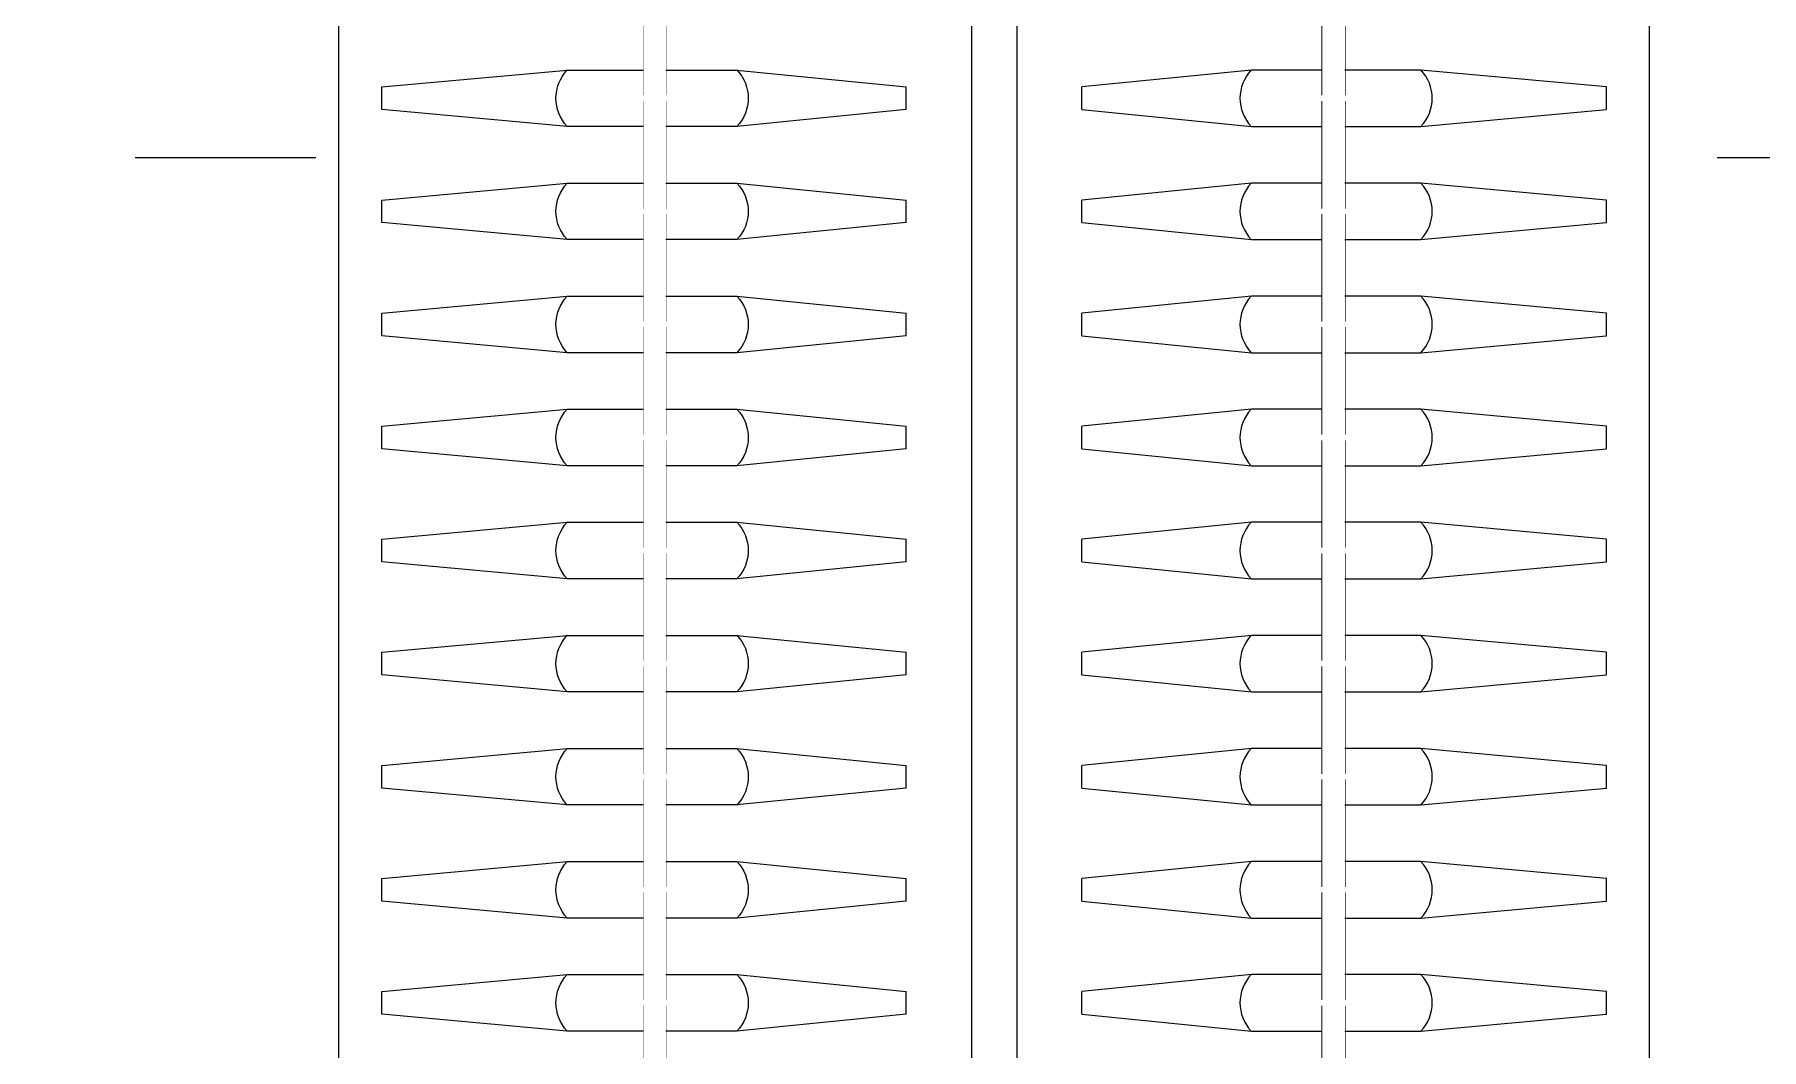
# Model space of a CAD drawing. Header units: millimetres. Extents: x -807114 to 146922, y -468455 to -61603.
# Drawn here: x -352612 to -351083, y -163385 to -162488 of the extents above; entities that cross this region are included whole.
import ezdxf

# ---------------------------------------------------------------- set-up
doc = ezdxf.new("R2010")
doc.units = ezdxf.units.MM
doc.header["$LTSCALE"] = 1000
doc.linetypes.add('DASH', pattern=[0.35, 0.25, -0.1])
doc.layers.add('P-UN-FUR_i-固定家私', color=45, linetype='Continuous')
doc.layers.add('建-轴', color=1, linetype='Continuous')

# ---------------------------------------------------------------- blocks, each defined once
blk = doc.blocks.new('*U9229')
at = {"ltscale": 750}
blk.add_wipeout([(0, 0), (2500, 0), (2500, 600), (0, 600)], dxfattribs=at)
at = {"color": 8}
for p, q in [((782.5, 522.3), (767.5, 372.3)), ((782.5, 522.3), (802.5, 522.3)), ((817.5, 372.3), (802.5, 522.3)), ((882.5, 522.3), (867.5, 372.3)), ((882.5, 522.3), (902.5, 522.3)), ((917.5, 372.3), (902.5, 522.3)), ((982.5, 522.3), (967.5, 372.3)), ((982.5, 522.3), (1002.5, 522.3)), ((1017.5, 372.3), (1002.5, 522.3)), ((1082.5, 522.3), (1067.5, 372.3)), ((1082.5, 522.3), (1102.5, 522.3)), ((1117.5, 372.3), (1102.5, 522.3)), ((1182.5, 522.3), (1167.5, 372.3)), ((1182.5, 522.3), (1202.5, 522.3)), ((1217.5, 372.3), (1202.5, 522.3)), ((1282.5, 522.3), (1267.5, 372.3)), ((1282.5, 522.3), (1302.5, 522.3)), ((1317.5, 372.3), (1302.5, 522.3)), ((1382.5, 522.3), (1367.5, 372.3)), ((1382.5, 522.3), (1402.5, 522.3)), ((1417.5, 372.3), (1402.5, 522.3)), ((1482.5, 522.3), (1467.5, 372.3)), ((1482.5, 522.3), (1502.5, 522.3)), ((1517.5, 372.3), (1502.5, 522.3)), ((1582.5, 522.3), (1567.5, 372.3)), ((1582.5, 522.3), (1602.5, 522.3)), ((1617.5, 372.3), (1602.5, 522.3)), ((767.5, 222.3), (782.5, 58.2)), ((802.5, 58.2), (817.5, 222.3)), ((867.5, 222.3), (882.5, 58.2)), ((902.5, 58.2), (917.5, 222.3)), ((967.5, 222.3), (982.5, 58.2)), ((1002.5, 58.2), (1017.5, 222.3)), ((1067.5, 222.3), (1082.5, 58.2)), ((1102.5, 58.2), (1117.5, 222.3)), ((1167.5, 222.3), (1182.5, 58.2)), ((1202.5, 58.2), (1217.5, 222.3)), ((1267.5, 222.3), (1282.5, 58.2)), ((1302.5, 58.2), (1317.5, 222.3)), ((1367.5, 222.3), (1382.5, 58.2)), ((1402.5, 58.2), (1417.5, 222.3)), ((1467.5, 222.3), (1482.5, 58.2)), ((1502.5, 58.2), (1517.5, 222.3)), ((1567.5, 222.3), (1582.5, 58.2)), ((1602.5, 58.2), (1617.5, 222.3)), ((782.5, 58.2), (802.5, 58.2)), ((882.5, 58.2), (902.5, 58.2)), ((982.5, 58.2), (1002.5, 58.2)), ((1082.5, 58.2), (1102.5, 58.2)), ((1182.5, 58.2), (1202.5, 58.2)), ((1282.5, 58.2), (1302.5, 58.2)), ((1382.5, 58.2), (1402.5, 58.2)), ((1482.5, 58.2), (1502.5, 58.2)), ((1582.5, 58.2), (1602.5, 58.2))]:
    blk.add_line(p, q, dxfattribs=at)
at = {"color": 8, "ltscale": 750}
for points in [[(20, 20), (2480, 20), (2480, 580), (20, 580)], [(45, 309.6), (2455, 309.6), (2455, 289.6), (45, 289.6)]]:
    blk.add_lwpolyline(points, close=True, dxfattribs=at)
at = {"color": 250}
for centre, start, end in [((792.5, 346.1), 46.3972, 133.6028), ((892.5, 346.1), 46.3972, 133.6028), ((992.5, 346.1), 46.3972, 133.6028), ((1092.5, 346.1), 46.3972, 133.6028), ((1192.5, 346.1), 46.3972, 133.6028), ((1292.5, 346.1), 46.3972, 133.6028), ((1392.5, 346.1), 46.3972, 133.6028), ((1492.5, 346.1), 46.3972, 133.6028), ((1592.5, 346.1), 46.3972, 133.6028), ((792.5, 248.6), 226.3972, 313.6028), ((892.5, 248.6), 226.3972, 313.6028), ((992.5, 248.6), 226.3972, 313.6028), ((1092.5, 248.6), 226.3972, 313.6028), ((1192.5, 248.6), 226.3972, 313.6028), ((1292.5, 248.6), 226.3972, 313.6028), ((1392.5, 248.6), 226.3972, 313.6028), ((1492.5, 248.6), 226.3972, 313.6028), ((1592.5, 248.6), 226.3972, 313.6028)]:
    blk.add_arc(centre, 36.3, start, end, dxfattribs=at)
at = {"color": 8, "ltscale": 750}
blk.add_wipeout([(45, 309.6), (2455, 309.6), (2455, 289.6), (45, 289.6)], dxfattribs=at)
at = {"color": 8}
for p, q in [((767.5, 372.3), (767.5, 309.6)), ((817.5, 309.6), (817.5, 372.3)), ((867.5, 372.3), (867.5, 309.6)), ((917.5, 309.6), (917.5, 372.3)), ((967.5, 372.3), (967.5, 309.6)), ((1017.5, 309.6), (1017.5, 372.3)), ((1067.5, 372.3), (1067.5, 309.6)), ((1117.5, 309.6), (1117.5, 372.3)), ((1167.5, 372.3), (1167.5, 309.6)), ((1217.5, 309.6), (1217.5, 372.3)), ((1267.5, 372.3), (1267.5, 309.6)), ((1317.5, 309.6), (1317.5, 372.3)), ((1367.5, 372.3), (1367.5, 309.6)), ((1417.5, 309.6), (1417.5, 372.3)), ((1467.5, 372.3), (1467.5, 309.6)), ((1517.5, 309.6), (1517.5, 372.3)), ((1567.5, 372.3), (1567.5, 309.6)), ((1617.5, 309.6), (1617.5, 372.3)), ((767.5, 289.6), (767.5, 222.3)), ((817.5, 222.3), (817.5, 289.6)), ((867.5, 289.6), (867.5, 222.3)), ((917.5, 222.3), (917.5, 289.6)), ((967.5, 289.6), (967.5, 222.3)), ((1017.5, 222.3), (1017.5, 289.6)), ((1067.5, 289.6), (1067.5, 222.3)), ((1117.5, 222.3), (1117.5, 289.6)), ((1167.5, 289.6), (1167.5, 222.3)), ((1217.5, 222.3), (1217.5, 289.6)), ((1267.5, 289.6), (1267.5, 222.3)), ((1317.5, 222.3), (1317.5, 289.6)), ((1367.5, 289.6), (1367.5, 222.3)), ((1417.5, 222.3), (1417.5, 289.6)), ((1467.5, 289.6), (1467.5, 222.3)), ((1517.5, 222.3), (1517.5, 289.6)), ((1567.5, 289.6), (1567.5, 222.3)), ((1617.5, 222.3), (1617.5, 289.6))]:
    blk.add_line(p, q, dxfattribs=at)
at = {"color": 8, "ltscale": 750}
for points in [[(790.1, 309.8), (790.1, 313.3), (790.3, 314), (790.5, 314.3), (790.7, 314.6), (791.1, 314.9), (791.4, 315.1), (791.8, 315.3), (792.1, 315.3), (792.5, 315.4), (792.8, 315.4), (793.1, 315.3), (793.4, 315.2), (793.7, 315.1), (794, 314.9), (794.2, 314.7), (794.4, 314.5), (794.6, 314.2), (794.8, 313.9), (795, 313.5), (795, 313.4), (795, 285.9), (794.9, 285.7), (794.9, 285.6), (794.8, 285.4), (794.8, 285.3), (794.7, 285.2), (794.6, 285), (794.5, 284.8), (794.3, 284.7), (794.2, 284.6), (794, 284.4), (793.8, 284.3), (793.5, 284.2), (793.3, 284), (793.2, 284), (793, 284), (792.7, 283.9), (792.4, 283.9), (792.3, 283.9), (792.1, 284), (792, 284), (791.8, 284), (791.6, 284.1), (791.5, 284.2), (791.4, 284.2), (791.2, 284.3), (791.1, 284.4), (791, 284.5), (790.9, 284.6), (790.7, 284.7), (790.6, 284.9), (790.5, 285), (790.4, 285.2), (790.4, 285.3), (790.3, 285.4), (790.2, 285.6), (790.2, 285.8), (790.1, 286), (790.1, 286.2)], [(890.1, 309.8), (890.1, 313.3), (890.3, 314), (890.5, 314.3), (890.7, 314.6), (891.1, 314.9), (891.4, 315.1), (891.8, 315.3), (892.1, 315.3), (892.5, 315.4), (892.8, 315.4), (893.1, 315.3), (893.4, 315.2), (893.7, 315.1), (894, 314.9), (894.2, 314.7), (894.4, 314.5), (894.6, 314.2), (894.8, 313.9), (895, 313.5), (895, 313.4), (895, 285.9), (894.9, 285.7), (894.9, 285.6), (894.8, 285.4), (894.8, 285.3), (894.7, 285.2), (894.6, 285), (894.5, 284.8), (894.3, 284.7), (894.2, 284.6), (894, 284.4), (893.8, 284.3), (893.5, 284.2), (893.3, 284), (893.2, 284), (893, 284), (892.7, 283.9), (892.4, 283.9), (892.3, 283.9), (892.1, 284), (892, 284), (891.8, 284), (891.6, 284.1), (891.5, 284.2), (891.4, 284.2), (891.2, 284.3), (891.1, 284.4), (891, 284.5), (890.9, 284.6), (890.7, 284.7), (890.6, 284.9), (890.5, 285), (890.4, 285.2), (890.4, 285.3), (890.3, 285.4), (890.2, 285.6), (890.2, 285.8), (890.1, 286), (890.1, 286.2)], [(990.1, 309.8), (990.1, 313.3), (990.3, 314), (990.5, 314.3), (990.7, 314.6), (991.1, 314.9), (991.4, 315.1), (991.8, 315.3), (992.1, 315.3), (992.5, 315.4), (992.8, 315.4), (993.1, 315.3), (993.4, 315.2), (993.7, 315.1), (994, 314.9), (994.2, 314.7), (994.4, 314.5), (994.6, 314.2), (994.8, 313.9), (995, 313.5), (995, 313.4), (995, 285.9), (994.9, 285.7), (994.9, 285.6), (994.8, 285.4), (994.8, 285.3), (994.7, 285.2), (994.6, 285), (994.5, 284.8), (994.3, 284.7), (994.2, 284.6), (994, 284.4), (993.8, 284.3), (993.5, 284.2), (993.3, 284), (993.2, 284), (993, 284), (992.7, 283.9), (992.4, 283.9), (992.3, 283.9), (992.1, 284), (992, 284), (991.8, 284), (991.6, 284.1), (991.5, 284.2), (991.4, 284.2), (991.2, 284.3), (991.1, 284.4), (991, 284.5), (990.9, 284.6), (990.7, 284.7), (990.6, 284.9), (990.5, 285), (990.4, 285.2), (990.4, 285.3), (990.3, 285.4), (990.2, 285.6), (990.2, 285.8), (990.1, 286), (990.1, 286.2)], [(1090.1, 309.8), (1090.1, 313.3), (1090.3, 314), (1090.5, 314.3), (1090.7, 314.6), (1091.1, 314.9), (1091.4, 315.1), (1091.8, 315.3), (1092.1, 315.3), (1092.5, 315.4), (1092.8, 315.4), (1093.1, 315.3), (1093.4, 315.2), (1093.7, 315.1), (1094, 314.9), (1094.2, 314.7), (1094.4, 314.5), (1094.6, 314.2), (1094.8, 313.9), (1095, 313.5), (1095, 313.4), (1095, 285.9), (1094.9, 285.7), (1094.9, 285.6), (1094.8, 285.4), (1094.8, 285.3), (1094.7, 285.2), (1094.6, 285), (1094.5, 284.8), (1094.3, 284.7), (1094.2, 284.6), (1094, 284.4), (1093.8, 284.3), (1093.5, 284.2), (1093.3, 284), (1093.2, 284), (1093, 284), (1092.7, 283.9), (1092.4, 283.9), (1092.3, 283.9), (1092.1, 284), (1092, 284), (1091.8, 284), (1091.6, 284.1), (1091.5, 284.2), (1091.4, 284.2), (1091.2, 284.3), (1091.1, 284.4), (1091, 284.5), (1090.9, 284.6), (1090.7, 284.7), (1090.6, 284.9), (1090.5, 285), (1090.4, 285.2), (1090.4, 285.3), (1090.3, 285.4), (1090.2, 285.6), (1090.2, 285.8), (1090.1, 286), (1090.1, 286.2)], [(1190.1, 309.8), (1190.1, 313.3), (1190.3, 314), (1190.5, 314.3), (1190.7, 314.6), (1191.1, 314.9), (1191.4, 315.1), (1191.8, 315.3), (1192.1, 315.3), (1192.5, 315.4), (1192.8, 315.4), (1193.1, 315.3), (1193.4, 315.2), (1193.7, 315.1), (1194, 314.9), (1194.2, 314.7), (1194.4, 314.5), (1194.6, 314.2), (1194.8, 313.9), (1195, 313.5), (1195, 313.4), (1195, 285.9), (1194.9, 285.7), (1194.9, 285.6), (1194.8, 285.4), (1194.8, 285.3), (1194.7, 285.2), (1194.6, 285), (1194.5, 284.8), (1194.3, 284.7), (1194.2, 284.6), (1194, 284.4), (1193.8, 284.3), (1193.5, 284.2), (1193.3, 284), (1193.2, 284), (1193, 284), (1192.7, 283.9), (1192.4, 283.9), (1192.3, 283.9), (1192.1, 284), (1192, 284), (1191.8, 284), (1191.6, 284.1), (1191.5, 284.2), (1191.4, 284.2), (1191.2, 284.3), (1191.1, 284.4), (1191, 284.5), (1190.9, 284.6), (1190.7, 284.7), (1190.6, 284.9), (1190.5, 285), (1190.4, 285.2), (1190.4, 285.3), (1190.3, 285.4), (1190.2, 285.6), (1190.2, 285.8), (1190.1, 286), (1190.1, 286.2)], [(1290.1, 309.8), (1290.1, 313.3), (1290.3, 314), (1290.5, 314.3), (1290.7, 314.6), (1291.1, 314.9), (1291.4, 315.1), (1291.8, 315.3), (1292.1, 315.3), (1292.5, 315.4), (1292.8, 315.4), (1293.1, 315.3), (1293.4, 315.2), (1293.7, 315.1), (1294, 314.9), (1294.2, 314.7), (1294.4, 314.5), (1294.6, 314.2), (1294.8, 313.9), (1295, 313.5), (1295, 313.4), (1295, 285.9), (1294.9, 285.7), (1294.9, 285.6), (1294.8, 285.4), (1294.8, 285.3), (1294.7, 285.2), (1294.6, 285), (1294.5, 284.8), (1294.3, 284.7), (1294.2, 284.6), (1294, 284.4), (1293.8, 284.3), (1293.5, 284.2), (1293.3, 284), (1293.2, 284), (1293, 284), (1292.7, 283.9), (1292.4, 283.9), (1292.3, 283.9), (1292.1, 284), (1292, 284), (1291.8, 284), (1291.6, 284.1), (1291.5, 284.2), (1291.4, 284.2), (1291.2, 284.3), (1291.1, 284.4), (1291, 284.5), (1290.9, 284.6), (1290.7, 284.7), (1290.6, 284.9), (1290.5, 285), (1290.4, 285.2), (1290.4, 285.3), (1290.3, 285.4), (1290.2, 285.6), (1290.2, 285.8), (1290.1, 286), (1290.1, 286.2)], [(1390.1, 309.8), (1390.1, 313.3), (1390.3, 314), (1390.5, 314.3), (1390.7, 314.6), (1391.1, 314.9), (1391.4, 315.1), (1391.8, 315.3), (1392.1, 315.3), (1392.5, 315.4), (1392.8, 315.4), (1393.1, 315.3), (1393.4, 315.2), (1393.7, 315.1), (1394, 314.9), (1394.2, 314.7), (1394.4, 314.5), (1394.6, 314.2), (1394.8, 313.9), (1395, 313.5), (1395, 313.4), (1395, 285.9), (1394.9, 285.7), (1394.9, 285.6), (1394.8, 285.4), (1394.8, 285.3), (1394.7, 285.2), (1394.6, 285), (1394.5, 284.8), (1394.3, 284.7), (1394.2, 284.6), (1394, 284.4), (1393.8, 284.3), (1393.5, 284.2), (1393.3, 284), (1393.2, 284), (1393, 284), (1392.7, 283.9), (1392.4, 283.9), (1392.3, 283.9), (1392.1, 284), (1392, 284), (1391.8, 284), (1391.6, 284.1), (1391.5, 284.2), (1391.4, 284.2), (1391.2, 284.3), (1391.1, 284.4), (1391, 284.5), (1390.9, 284.6), (1390.7, 284.7), (1390.6, 284.9), (1390.5, 285), (1390.4, 285.2), (1390.4, 285.3), (1390.3, 285.4), (1390.2, 285.6), (1390.2, 285.8), (1390.1, 286), (1390.1, 286.2)], [(1490.1, 309.8), (1490.1, 313.3), (1490.3, 314), (1490.5, 314.3), (1490.7, 314.6), (1491.1, 314.9), (1491.4, 315.1), (1491.8, 315.3), (1492.1, 315.3), (1492.5, 315.4), (1492.8, 315.4), (1493.1, 315.3), (1493.4, 315.2), (1493.7, 315.1), (1494, 314.9), (1494.2, 314.7), (1494.4, 314.5), (1494.6, 314.2), (1494.8, 313.9), (1495, 313.5), (1495, 313.4), (1495, 285.9), (1494.9, 285.7), (1494.9, 285.6), (1494.8, 285.4), (1494.8, 285.3), (1494.7, 285.2), (1494.6, 285), (1494.5, 284.8), (1494.3, 284.7), (1494.2, 284.6), (1494, 284.4), (1493.8, 284.3), (1493.5, 284.2), (1493.3, 284), (1493.2, 284), (1493, 284), (1492.7, 283.9), (1492.4, 283.9), (1492.3, 283.9), (1492.1, 284), (1492, 284), (1491.8, 284), (1491.6, 284.1), (1491.5, 284.2), (1491.4, 284.2), (1491.2, 284.3), (1491.1, 284.4), (1491, 284.5), (1490.9, 284.6), (1490.7, 284.7), (1490.6, 284.9), (1490.5, 285), (1490.4, 285.2), (1490.4, 285.3), (1490.3, 285.4), (1490.2, 285.6), (1490.2, 285.8), (1490.1, 286), (1490.1, 286.2)], [(1590.1, 309.8), (1590.1, 313.3), (1590.3, 314), (1590.5, 314.3), (1590.7, 314.6), (1591.1, 314.9), (1591.4, 315.1), (1591.8, 315.3), (1592.1, 315.3), (1592.5, 315.4), (1592.8, 315.4), (1593.1, 315.3), (1593.4, 315.2), (1593.7, 315.1), (1594, 314.9), (1594.2, 314.7), (1594.4, 314.5), (1594.6, 314.2), (1594.8, 313.9), (1595, 313.5), (1595, 313.4), (1595, 285.9), (1594.9, 285.7), (1594.9, 285.6), (1594.8, 285.4), (1594.8, 285.3), (1594.7, 285.2), (1594.6, 285), (1594.5, 284.8), (1594.3, 284.7), (1594.2, 284.6), (1594, 284.4), (1593.8, 284.3), (1593.5, 284.2), (1593.3, 284), (1593.2, 284), (1593, 284), (1592.7, 283.9), (1592.4, 283.9), (1592.3, 283.9), (1592.1, 284), (1592, 284), (1591.8, 284), (1591.6, 284.1), (1591.5, 284.2), (1591.4, 284.2), (1591.2, 284.3), (1591.1, 284.4), (1591, 284.5), (1590.9, 284.6), (1590.7, 284.7), (1590.6, 284.9), (1590.5, 285), (1590.4, 285.2), (1590.4, 285.3), (1590.3, 285.4), (1590.2, 285.6), (1590.2, 285.8), (1590.1, 286), (1590.1, 286.2)]]:
    blk.add_wipeout(points, dxfattribs=at)
blk = doc.blocks.new('*U9254')
at = {"ltscale": 750}
blk.add_wipeout([(0, 0), (2500, 0), (2500, 600), (0, 600)], dxfattribs=at)
at = {"color": 8}
for p, q in [((782.5, 522.3), (767.5, 372.3)), ((782.5, 522.3), (802.5, 522.3)), ((817.5, 372.3), (802.5, 522.3)), ((882.5, 522.3), (867.5, 372.3)), ((882.5, 522.3), (902.5, 522.3)), ((917.5, 372.3), (902.5, 522.3)), ((982.5, 522.3), (967.5, 372.3)), ((982.5, 522.3), (1002.5, 522.3)), ((1017.5, 372.3), (1002.5, 522.3)), ((1082.5, 522.3), (1067.5, 372.3)), ((1082.5, 522.3), (1102.5, 522.3)), ((1117.5, 372.3), (1102.5, 522.3)), ((1182.5, 522.3), (1167.5, 372.3)), ((1182.5, 522.3), (1202.5, 522.3)), ((1217.5, 372.3), (1202.5, 522.3)), ((1282.5, 522.3), (1267.5, 372.3)), ((1282.5, 522.3), (1302.5, 522.3)), ((1317.5, 372.3), (1302.5, 522.3)), ((1382.5, 522.3), (1367.5, 372.3)), ((1382.5, 522.3), (1402.5, 522.3)), ((1417.5, 372.3), (1402.5, 522.3)), ((1482.5, 522.3), (1467.5, 372.3)), ((1482.5, 522.3), (1502.5, 522.3)), ((1517.5, 372.3), (1502.5, 522.3)), ((1582.5, 522.3), (1567.5, 372.3)), ((1582.5, 522.3), (1602.5, 522.3)), ((1617.5, 372.3), (1602.5, 522.3)), ((767.5, 222.3), (782.5, 58.2)), ((802.5, 58.2), (817.5, 222.3)), ((867.5, 222.3), (882.5, 58.2)), ((902.5, 58.2), (917.5, 222.3)), ((967.5, 222.3), (982.5, 58.2)), ((1002.5, 58.2), (1017.5, 222.3)), ((1067.5, 222.3), (1082.5, 58.2)), ((1102.5, 58.2), (1117.5, 222.3)), ((1167.5, 222.3), (1182.5, 58.2)), ((1202.5, 58.2), (1217.5, 222.3)), ((1267.5, 222.3), (1282.5, 58.2)), ((1302.5, 58.2), (1317.5, 222.3)), ((1367.5, 222.3), (1382.5, 58.2)), ((1402.5, 58.2), (1417.5, 222.3)), ((1467.5, 222.3), (1482.5, 58.2)), ((1502.5, 58.2), (1517.5, 222.3)), ((1567.5, 222.3), (1582.5, 58.2)), ((1602.5, 58.2), (1617.5, 222.3)), ((782.5, 58.2), (802.5, 58.2)), ((882.5, 58.2), (902.5, 58.2)), ((982.5, 58.2), (1002.5, 58.2)), ((1082.5, 58.2), (1102.5, 58.2)), ((1182.5, 58.2), (1202.5, 58.2)), ((1282.5, 58.2), (1302.5, 58.2)), ((1382.5, 58.2), (1402.5, 58.2)), ((1482.5, 58.2), (1502.5, 58.2)), ((1582.5, 58.2), (1602.5, 58.2))]:
    blk.add_line(p, q, dxfattribs=at)
at = {"color": 8, "ltscale": 750}
for points in [[(20, 20), (2480, 20), (2480, 580), (20, 580)], [(45, 309.6), (2455, 309.6), (2455, 289.6), (45, 289.6)]]:
    blk.add_lwpolyline(points, close=True, dxfattribs=at)
at = {"color": 250}
for centre, start, end in [((792.5, 346.1), 46.3972, 133.6028), ((892.5, 346.1), 46.3972, 133.6028), ((992.5, 346.1), 46.3972, 133.6028), ((1092.5, 346.1), 46.3972, 133.6028), ((1192.5, 346.1), 46.3972, 133.6028), ((1292.5, 346.1), 46.3972, 133.6028), ((1392.5, 346.1), 46.3972, 133.6028), ((1492.5, 346.1), 46.3972, 133.6028), ((1592.5, 346.1), 46.3972, 133.6028), ((792.5, 248.6), 226.3972, 313.6028), ((892.5, 248.6), 226.3972, 313.6028), ((992.5, 248.6), 226.3972, 313.6028), ((1092.5, 248.6), 226.3972, 313.6028), ((1192.5, 248.6), 226.3972, 313.6028), ((1292.5, 248.6), 226.3972, 313.6028), ((1392.5, 248.6), 226.3972, 313.6028), ((1492.5, 248.6), 226.3972, 313.6028), ((1592.5, 248.6), 226.3972, 313.6028)]:
    blk.add_arc(centre, 36.3, start, end, dxfattribs=at)
at = {"color": 8, "ltscale": 750}
blk.add_wipeout([(45, 309.6), (2455, 309.6), (2455, 289.6), (45, 289.6)], dxfattribs=at)
at = {"color": 8}
for p, q in [((767.5, 372.3), (767.5, 309.6)), ((817.5, 309.6), (817.5, 372.3)), ((867.5, 372.3), (867.5, 309.6)), ((917.5, 309.6), (917.5, 372.3)), ((967.5, 372.3), (967.5, 309.6)), ((1017.5, 309.6), (1017.5, 372.3)), ((1067.5, 372.3), (1067.5, 309.6)), ((1117.5, 309.6), (1117.5, 372.3)), ((1167.5, 372.3), (1167.5, 309.6)), ((1217.5, 309.6), (1217.5, 372.3)), ((1267.5, 372.3), (1267.5, 309.6)), ((1317.5, 309.6), (1317.5, 372.3)), ((1367.5, 372.3), (1367.5, 309.6)), ((1417.5, 309.6), (1417.5, 372.3)), ((1467.5, 372.3), (1467.5, 309.6)), ((1517.5, 309.6), (1517.5, 372.3)), ((1567.5, 372.3), (1567.5, 309.6)), ((1617.5, 309.6), (1617.5, 372.3)), ((767.5, 289.6), (767.5, 222.3)), ((817.5, 222.3), (817.5, 289.6)), ((867.5, 289.6), (867.5, 222.3)), ((917.5, 222.3), (917.5, 289.6)), ((967.5, 289.6), (967.5, 222.3)), ((1017.5, 222.3), (1017.5, 289.6)), ((1067.5, 289.6), (1067.5, 222.3)), ((1117.5, 222.3), (1117.5, 289.6)), ((1167.5, 289.6), (1167.5, 222.3)), ((1217.5, 222.3), (1217.5, 289.6)), ((1267.5, 289.6), (1267.5, 222.3)), ((1317.5, 222.3), (1317.5, 289.6)), ((1367.5, 289.6), (1367.5, 222.3)), ((1417.5, 222.3), (1417.5, 289.6)), ((1467.5, 289.6), (1467.5, 222.3)), ((1517.5, 222.3), (1517.5, 289.6)), ((1567.5, 289.6), (1567.5, 222.3)), ((1617.5, 222.3), (1617.5, 289.6))]:
    blk.add_line(p, q, dxfattribs=at)
at = {"color": 8, "ltscale": 750}
for points in [[(790.1, 309.8), (790.1, 313.3), (790.3, 314), (790.5, 314.3), (790.7, 314.6), (791.1, 314.9), (791.4, 315.1), (791.8, 315.3), (792.1, 315.3), (792.5, 315.4), (792.8, 315.4), (793.1, 315.3), (793.4, 315.2), (793.7, 315.1), (794, 314.9), (794.2, 314.7), (794.4, 314.5), (794.6, 314.2), (794.8, 313.9), (795, 313.5), (795, 313.4), (795, 285.9), (794.9, 285.7), (794.9, 285.6), (794.8, 285.4), (794.8, 285.3), (794.7, 285.2), (794.6, 285), (794.5, 284.8), (794.3, 284.7), (794.2, 284.6), (794, 284.4), (793.8, 284.3), (793.5, 284.2), (793.3, 284), (793.2, 284), (793, 284), (792.7, 283.9), (792.4, 283.9), (792.3, 283.9), (792.1, 284), (792, 284), (791.8, 284), (791.6, 284.1), (791.5, 284.2), (791.4, 284.2), (791.2, 284.3), (791.1, 284.4), (791, 284.5), (790.9, 284.6), (790.7, 284.7), (790.6, 284.9), (790.5, 285), (790.4, 285.2), (790.4, 285.3), (790.3, 285.4), (790.2, 285.6), (790.2, 285.8), (790.1, 286), (790.1, 286.2)], [(890.1, 309.8), (890.1, 313.3), (890.3, 314), (890.5, 314.3), (890.7, 314.6), (891.1, 314.9), (891.4, 315.1), (891.8, 315.3), (892.1, 315.3), (892.5, 315.4), (892.8, 315.4), (893.1, 315.3), (893.4, 315.2), (893.7, 315.1), (894, 314.9), (894.2, 314.7), (894.4, 314.5), (894.6, 314.2), (894.8, 313.9), (895, 313.5), (895, 313.4), (895, 285.9), (894.9, 285.7), (894.9, 285.6), (894.8, 285.4), (894.8, 285.3), (894.7, 285.2), (894.6, 285), (894.5, 284.8), (894.3, 284.7), (894.2, 284.6), (894, 284.4), (893.8, 284.3), (893.5, 284.2), (893.3, 284), (893.2, 284), (893, 284), (892.7, 283.9), (892.4, 283.9), (892.3, 283.9), (892.1, 284), (892, 284), (891.8, 284), (891.6, 284.1), (891.5, 284.2), (891.4, 284.2), (891.2, 284.3), (891.1, 284.4), (891, 284.5), (890.9, 284.6), (890.7, 284.7), (890.6, 284.9), (890.5, 285), (890.4, 285.2), (890.4, 285.3), (890.3, 285.4), (890.2, 285.6), (890.2, 285.8), (890.1, 286), (890.1, 286.2)], [(990.1, 309.8), (990.1, 313.3), (990.3, 314), (990.5, 314.3), (990.7, 314.6), (991.1, 314.9), (991.4, 315.1), (991.8, 315.3), (992.1, 315.3), (992.5, 315.4), (992.8, 315.4), (993.1, 315.3), (993.4, 315.2), (993.7, 315.1), (994, 314.9), (994.2, 314.7), (994.4, 314.5), (994.6, 314.2), (994.8, 313.9), (995, 313.5), (995, 313.4), (995, 285.9), (994.9, 285.7), (994.9, 285.6), (994.8, 285.4), (994.8, 285.3), (994.7, 285.2), (994.6, 285), (994.5, 284.8), (994.3, 284.7), (994.2, 284.6), (994, 284.4), (993.8, 284.3), (993.5, 284.2), (993.3, 284), (993.2, 284), (993, 284), (992.7, 283.9), (992.4, 283.9), (992.3, 283.9), (992.1, 284), (992, 284), (991.8, 284), (991.6, 284.1), (991.5, 284.2), (991.4, 284.2), (991.2, 284.3), (991.1, 284.4), (991, 284.5), (990.9, 284.6), (990.7, 284.7), (990.6, 284.9), (990.5, 285), (990.4, 285.2), (990.4, 285.3), (990.3, 285.4), (990.2, 285.6), (990.2, 285.8), (990.1, 286), (990.1, 286.2)], [(1090.1, 309.8), (1090.1, 313.3), (1090.3, 314), (1090.5, 314.3), (1090.7, 314.6), (1091.1, 314.9), (1091.4, 315.1), (1091.8, 315.3), (1092.1, 315.3), (1092.5, 315.4), (1092.8, 315.4), (1093.1, 315.3), (1093.4, 315.2), (1093.7, 315.1), (1094, 314.9), (1094.2, 314.7), (1094.4, 314.5), (1094.6, 314.2), (1094.8, 313.9), (1095, 313.5), (1095, 313.4), (1095, 285.9), (1094.9, 285.7), (1094.9, 285.6), (1094.8, 285.4), (1094.8, 285.3), (1094.7, 285.2), (1094.6, 285), (1094.5, 284.8), (1094.3, 284.7), (1094.2, 284.6), (1094, 284.4), (1093.8, 284.3), (1093.5, 284.2), (1093.3, 284), (1093.2, 284), (1093, 284), (1092.7, 283.9), (1092.4, 283.9), (1092.3, 283.9), (1092.1, 284), (1092, 284), (1091.8, 284), (1091.6, 284.1), (1091.5, 284.2), (1091.4, 284.2), (1091.2, 284.3), (1091.1, 284.4), (1091, 284.5), (1090.9, 284.6), (1090.7, 284.7), (1090.6, 284.9), (1090.5, 285), (1090.4, 285.2), (1090.4, 285.3), (1090.3, 285.4), (1090.2, 285.6), (1090.2, 285.8), (1090.1, 286), (1090.1, 286.2)], [(1190.1, 309.8), (1190.1, 313.3), (1190.3, 314), (1190.5, 314.3), (1190.7, 314.6), (1191.1, 314.9), (1191.4, 315.1), (1191.8, 315.3), (1192.1, 315.3), (1192.5, 315.4), (1192.8, 315.4), (1193.1, 315.3), (1193.4, 315.2), (1193.7, 315.1), (1194, 314.9), (1194.2, 314.7), (1194.4, 314.5), (1194.6, 314.2), (1194.8, 313.9), (1195, 313.5), (1195, 313.4), (1195, 285.9), (1194.9, 285.7), (1194.9, 285.6), (1194.8, 285.4), (1194.8, 285.3), (1194.7, 285.2), (1194.6, 285), (1194.5, 284.8), (1194.3, 284.7), (1194.2, 284.6), (1194, 284.4), (1193.8, 284.3), (1193.5, 284.2), (1193.3, 284), (1193.2, 284), (1193, 284), (1192.7, 283.9), (1192.4, 283.9), (1192.3, 283.9), (1192.1, 284), (1192, 284), (1191.8, 284), (1191.6, 284.1), (1191.5, 284.2), (1191.4, 284.2), (1191.2, 284.3), (1191.1, 284.4), (1191, 284.5), (1190.9, 284.6), (1190.7, 284.7), (1190.6, 284.9), (1190.5, 285), (1190.4, 285.2), (1190.4, 285.3), (1190.3, 285.4), (1190.2, 285.6), (1190.2, 285.8), (1190.1, 286), (1190.1, 286.2)], [(1290.1, 309.8), (1290.1, 313.3), (1290.3, 314), (1290.5, 314.3), (1290.7, 314.6), (1291.1, 314.9), (1291.4, 315.1), (1291.8, 315.3), (1292.1, 315.3), (1292.5, 315.4), (1292.8, 315.4), (1293.1, 315.3), (1293.4, 315.2), (1293.7, 315.1), (1294, 314.9), (1294.2, 314.7), (1294.4, 314.5), (1294.6, 314.2), (1294.8, 313.9), (1295, 313.5), (1295, 313.4), (1295, 285.9), (1294.9, 285.7), (1294.9, 285.6), (1294.8, 285.4), (1294.8, 285.3), (1294.7, 285.2), (1294.6, 285), (1294.5, 284.8), (1294.3, 284.7), (1294.2, 284.6), (1294, 284.4), (1293.8, 284.3), (1293.5, 284.2), (1293.3, 284), (1293.2, 284), (1293, 284), (1292.7, 283.9), (1292.4, 283.9), (1292.3, 283.9), (1292.1, 284), (1292, 284), (1291.8, 284), (1291.6, 284.1), (1291.5, 284.2), (1291.4, 284.2), (1291.2, 284.3), (1291.1, 284.4), (1291, 284.5), (1290.9, 284.6), (1290.7, 284.7), (1290.6, 284.9), (1290.5, 285), (1290.4, 285.2), (1290.4, 285.3), (1290.3, 285.4), (1290.2, 285.6), (1290.2, 285.8), (1290.1, 286), (1290.1, 286.2)], [(1390.1, 309.8), (1390.1, 313.3), (1390.3, 314), (1390.5, 314.3), (1390.7, 314.6), (1391.1, 314.9), (1391.4, 315.1), (1391.8, 315.3), (1392.1, 315.3), (1392.5, 315.4), (1392.8, 315.4), (1393.1, 315.3), (1393.4, 315.2), (1393.7, 315.1), (1394, 314.9), (1394.2, 314.7), (1394.4, 314.5), (1394.6, 314.2), (1394.8, 313.9), (1395, 313.5), (1395, 313.4), (1395, 285.9), (1394.9, 285.7), (1394.9, 285.6), (1394.8, 285.4), (1394.8, 285.3), (1394.7, 285.2), (1394.6, 285), (1394.5, 284.8), (1394.3, 284.7), (1394.2, 284.6), (1394, 284.4), (1393.8, 284.3), (1393.5, 284.2), (1393.3, 284), (1393.2, 284), (1393, 284), (1392.7, 283.9), (1392.4, 283.9), (1392.3, 283.9), (1392.1, 284), (1392, 284), (1391.8, 284), (1391.6, 284.1), (1391.5, 284.2), (1391.4, 284.2), (1391.2, 284.3), (1391.1, 284.4), (1391, 284.5), (1390.9, 284.6), (1390.7, 284.7), (1390.6, 284.9), (1390.5, 285), (1390.4, 285.2), (1390.4, 285.3), (1390.3, 285.4), (1390.2, 285.6), (1390.2, 285.8), (1390.1, 286), (1390.1, 286.2)], [(1490.1, 309.8), (1490.1, 313.3), (1490.3, 314), (1490.5, 314.3), (1490.7, 314.6), (1491.1, 314.9), (1491.4, 315.1), (1491.8, 315.3), (1492.1, 315.3), (1492.5, 315.4), (1492.8, 315.4), (1493.1, 315.3), (1493.4, 315.2), (1493.7, 315.1), (1494, 314.9), (1494.2, 314.7), (1494.4, 314.5), (1494.6, 314.2), (1494.8, 313.9), (1495, 313.5), (1495, 313.4), (1495, 285.9), (1494.9, 285.7), (1494.9, 285.6), (1494.8, 285.4), (1494.8, 285.3), (1494.7, 285.2), (1494.6, 285), (1494.5, 284.8), (1494.3, 284.7), (1494.2, 284.6), (1494, 284.4), (1493.8, 284.3), (1493.5, 284.2), (1493.3, 284), (1493.2, 284), (1493, 284), (1492.7, 283.9), (1492.4, 283.9), (1492.3, 283.9), (1492.1, 284), (1492, 284), (1491.8, 284), (1491.6, 284.1), (1491.5, 284.2), (1491.4, 284.2), (1491.2, 284.3), (1491.1, 284.4), (1491, 284.5), (1490.9, 284.6), (1490.7, 284.7), (1490.6, 284.9), (1490.5, 285), (1490.4, 285.2), (1490.4, 285.3), (1490.3, 285.4), (1490.2, 285.6), (1490.2, 285.8), (1490.1, 286), (1490.1, 286.2)], [(1590.1, 309.8), (1590.1, 313.3), (1590.3, 314), (1590.5, 314.3), (1590.7, 314.6), (1591.1, 314.9), (1591.4, 315.1), (1591.8, 315.3), (1592.1, 315.3), (1592.5, 315.4), (1592.8, 315.4), (1593.1, 315.3), (1593.4, 315.2), (1593.7, 315.1), (1594, 314.9), (1594.2, 314.7), (1594.4, 314.5), (1594.6, 314.2), (1594.8, 313.9), (1595, 313.5), (1595, 313.4), (1595, 285.9), (1594.9, 285.7), (1594.9, 285.6), (1594.8, 285.4), (1594.8, 285.3), (1594.7, 285.2), (1594.6, 285), (1594.5, 284.8), (1594.3, 284.7), (1594.2, 284.6), (1594, 284.4), (1593.8, 284.3), (1593.5, 284.2), (1593.3, 284), (1593.2, 284), (1593, 284), (1592.7, 283.9), (1592.4, 283.9), (1592.3, 283.9), (1592.1, 284), (1592, 284), (1591.8, 284), (1591.6, 284.1), (1591.5, 284.2), (1591.4, 284.2), (1591.2, 284.3), (1591.1, 284.4), (1591, 284.5), (1590.9, 284.6), (1590.7, 284.7), (1590.6, 284.9), (1590.5, 285), (1590.4, 285.2), (1590.4, 285.3), (1590.3, 285.4), (1590.2, 285.6), (1590.2, 285.8), (1590.1, 286), (1590.1, 286.2)]]:
    blk.add_wipeout(points, dxfattribs=at)

msp = doc.modelspace()

# ---------------------------------------------------------------- linework, layer by layer
at = {"layer": '建-轴', "linetype": 'DASH'}
for p, q in [((-351742.5, -174156.4), (-351742.5, -159596.4)), ((-357422.5, -162596.4), (-345722.4, -162596.4))]:
    msp.add_line(p, q, dxfattribs=at)

# ---------------------------------------------------------------- next in the draw order: block references
at = {"layer": 'P-UN-FUR_i-固定家私', "ltscale": 750, "extrusion": (0, 0, -1), "xscale": -1, "zscale": -1, "rotation": 270}
msp.add_blockref('*U9229', (351162.5, -164136.4), dxfattribs=at)

# ---------------------------------------------------------------- next in the draw order: block references
at = {"layer": 'P-UN-FUR_i-固定家私', "ltscale": 750, "extrusion": (0, 0, -1), "zscale": -1, "rotation": 90.00000000000001}
msp.add_blockref('*U9254', (352362.5, -164136.4), dxfattribs=at)

doc.saveas('drawing.dxf')
